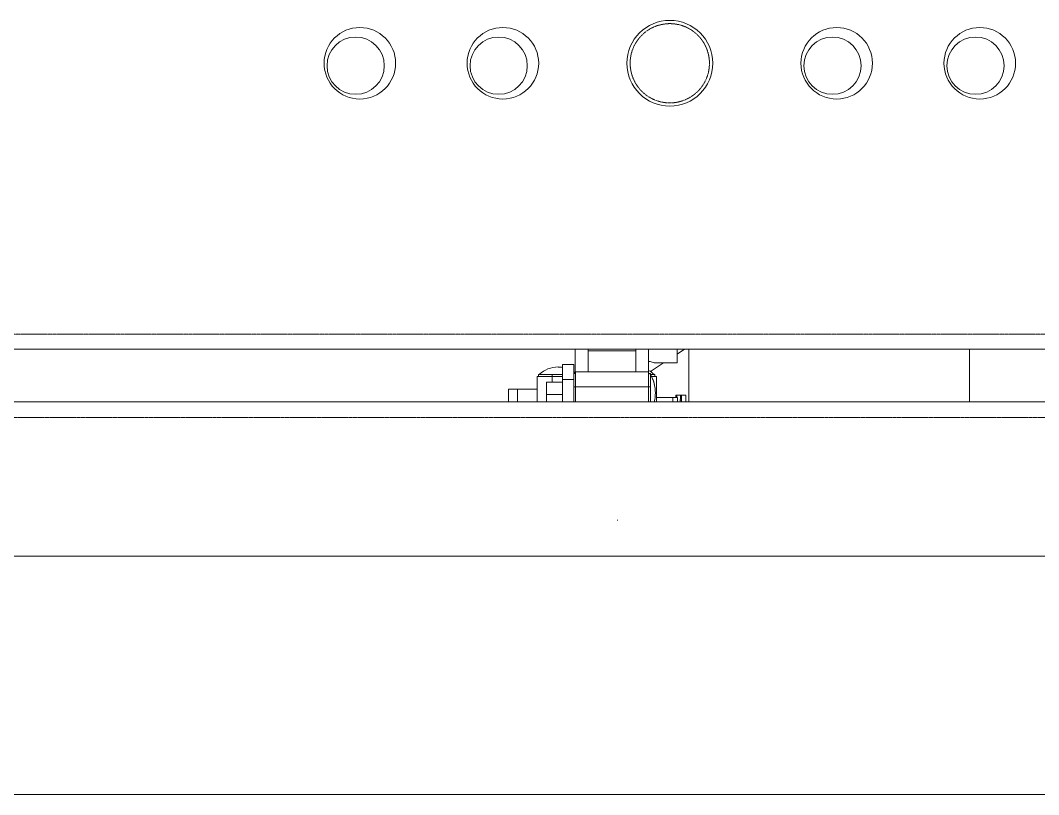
# Model space of a CAD drawing. Header units: millimetres. Extents: x 60499 to 556746, y 248297 to 497145.
# Drawn here: x 253840 to 258323, y 458555 to 461965 of the extents above; entities that cross this region are included whole.
import ezdxf

# ---------------------------------------------------------------- set-up
doc = ezdxf.new("R2010")
doc.units = ezdxf.units.MM
doc.linetypes.add('PHANTOM', pattern=[20, 10, -2, 2, -2, 2, -2])

msp = doc.modelspace()

# ---------------------------------------------------------------- linework, layer by layer
at = {"color": 7, "linetype": 'PHANTOM', "lineweight": 13, "ltscale": 0.03937}
for p, q in [((267760.6, 460582.8), (245638, 460582.8)), ((266782.2, 460216.3), (246630.7, 460216.3))]:
    msp.add_line(p, q, dxfattribs=at)
at = {"color": 7, "lineweight": 13, "ltscale": 0.03937}
for p, q in [((267786.6, 460516.5), (245612, 460516.5)), ((266782.2, 460285.2), (246630.7, 460285.2)), ((266782.2, 459605.2), (246630.7, 459605.2)), ((266782.2, 458555.5), (246630.7, 458555.5))]:
    msp.add_line(p, q, dxfattribs=at)
at = {"color": 7, "lineweight": 13, "ltscale": 0.003163}
for p, q in [((256282.1, 460410.2), (256282.1, 460516.5)), ((256606.1, 460410.2), (256606.1, 460516.5))]:
    msp.add_line(p, q, dxfattribs=at)
at = {"color": 7, "lineweight": 13, "ltscale": 0.003164}
for p, q in [((256282.1, 460516.5), (256282.1, 460410.2)), ((256606.1, 460516.5), (256606.1, 460410.2))]:
    msp.add_line(p, q, dxfattribs=at)
at = {"color": 7, "lineweight": 13, "ltscale": 0.000178}
for p, q in [((256340, 460516.5), (256340, 460510.5)), ((256340, 460510.5), (256340, 460516.5)), ((256549.9, 460510.5), (256549.9, 460516.5)), ((256549.9, 460516.5), (256549.9, 460510.5))]:
    msp.add_line(p, q, dxfattribs=at)
at = {"color": 7, "lineweight": 13, "ltscale": 0.00279}
for p, q in [((256340, 460416.8), (256340, 460510.5)), ((256340, 460416.8), (256340, 460510.5)), ((256549.9, 460510.5), (256549.9, 460416.8)), ((256549.9, 460416.8), (256549.9, 460510.5)), ((256549.9, 460510.5), (256549.9, 460416.8))]:
    msp.add_line(p, q, dxfattribs=at)
at = {"color": 7, "lineweight": 13, "ltscale": 0.00625}
for p, q in [((256340, 460510.5), (256549.9, 460510.5)), ((256549.9, 460510.5), (256340, 460510.5))]:
    msp.add_line(p, q, dxfattribs=at)
at = {"color": 7, "lineweight": 13, "ltscale": 0.000179}
msp.add_line((256549.9, 460510.5), (256549.9, 460516.5), dxfattribs=at)
at = {"color": 7, "lineweight": 13, "ltscale": 0.001576}
msp.add_line((256606.1, 460463.5), (256606.1, 460516.5), dxfattribs=at)
at = {"color": 7, "lineweight": 13, "ltscale": 0.001784}
for p, q in [((256731.8, 460516.5), (256731.8, 460456.5)), ((256731.8, 460456.5), (256731.8, 460516.5)), ((256731.8, 460516.5), (256731.8, 460456.5))]:
    msp.add_line(p, q, dxfattribs=at)
at = {"color": 7, "lineweight": 13, "ltscale": 0.001165}
msp.add_line((256764.7, 460516.5), (256731.8, 460495.2), dxfattribs=at)
at = {"color": 7, "lineweight": 13, "ltscale": 0.006884}
for p, q in [((256783.4, 460285.2), (256783.4, 460516.5)), ((258018.3, 460285.2), (258018.3, 460516.5)), ((258018.3, 460516.5), (258018.3, 460285.2))]:
    msp.add_line(p, q, dxfattribs=at)
at = {"color": 7, "lineweight": 13, "ltscale": 3.8e-05}
for p, q in [((256226.7, 460448.6), (256226.7, 460449.9)), ((256276.3, 460448.6), (256276.3, 460449.9)), ((256116.1, 460397.3), (256114.9, 460397.3)), ((256284.6, 460415.5), (256284.6, 460416.8)), ((256605.3, 460415.5), (256605.3, 460416.8)), ((256640.6, 460397.3), (256639.3, 460397.3))]:
    msp.add_line(p, q, dxfattribs=at)
at = {"color": 7, "lineweight": 13, "ltscale": 0.001476}
for p, q in [((256276.3, 460449.9), (256226.7, 460449.9)), ((256276.3, 460449.9), (256226.7, 460449.9)), ((256226.7, 460449.9), (256276.3, 460449.9)), ((256226.7, 460383.7), (256276.3, 460383.7)), ((256276.3, 460383.7), (256226.7, 460383.7))]:
    msp.add_line(p, q, dxfattribs=at)
at = {"color": 7, "lineweight": 13, "ltscale": 0.001969}
for p, q in [((256226.7, 460449.9), (256226.7, 460383.7)), ((256276.3, 460383.7), (256276.3, 460449.9))]:
    msp.add_line(p, q, dxfattribs=at)
at = {"color": 7, "lineweight": 13, "ltscale": 0.000112}
for p, q in [((256226.7, 460444.8), (256226.7, 460448.6)), ((256276.3, 460444.8), (256276.3, 460448.6)), ((256119.9, 460397.3), (256116.1, 460397.3)), ((256284.6, 460411.8), (256284.6, 460415.5)), ((256605.3, 460411.8), (256605.3, 460415.5)), ((256639.3, 460397.3), (256635.5, 460397.3))]:
    msp.add_line(p, q, dxfattribs=at)
at = {"color": 7, "lineweight": 13, "ltscale": 0.000182}
for p, q in [((256226.7, 460438.7), (256226.7, 460444.8)), ((256276.3, 460438.7), (256276.3, 460444.8)), ((256126, 460397.3), (256119.9, 460397.3)), ((256284.6, 460405.7), (256284.6, 460411.8)), ((256605.3, 460405.7), (256605.3, 460411.8)), ((256635.5, 460397.3), (256629.4, 460397.3))]:
    msp.add_line(p, q, dxfattribs=at)
at = {"color": 7, "lineweight": 13, "ltscale": 0.000245}
for p, q in [((256226.7, 460430.5), (256226.7, 460438.7)), ((256276.3, 460430.5), (256276.3, 460438.7)), ((256134.2, 460397.3), (256126, 460397.3)), ((256284.6, 460397.4), (256284.6, 460405.7)), ((256605.3, 460397.4), (256605.3, 460405.7)), ((256629.4, 460397.3), (256621.2, 460397.3))]:
    msp.add_line(p, q, dxfattribs=at)
at = {"color": 7, "lineweight": 13, "ltscale": 0.000298}
for p, q in [((256226.7, 460420.5), (256226.7, 460430.5)), ((256276.3, 460420.5), (256276.3, 460430.5)), ((256144.2, 460397.3), (256134.2, 460397.3)), ((256284.6, 460387.4), (256284.6, 460397.4)), ((256605.3, 460387.4), (256605.3, 460397.4))]:
    msp.add_line(p, q, dxfattribs=at)
at = {"color": 7, "lineweight": 13, "ltscale": 0.00118}
msp.add_line((256276.3, 460449.9), (256276.3, 460410.2), dxfattribs=at)
at = {"color": 7, "lineweight": 13, "ltscale": 0.000209}
for p, q in [((256613.2, 460463.5), (256606.1, 460463.5)), ((256606.1, 460463.5), (256613.2, 460463.5))]:
    msp.add_line(p, q, dxfattribs=at)
at = {"color": 7, "lineweight": 13, "ltscale": 0.000139}
msp.add_line((256606.1, 460458.8), (256606.1, 460463.5), dxfattribs=at)
at = {"color": 7, "lineweight": 13, "ltscale": 0.001449}
msp.add_line((256606.1, 460410.2), (256606.1, 460458.8), dxfattribs=at)
at = {"color": 7, "lineweight": 13, "ltscale": 0.000552}
for p, q in [((256613.2, 460463.5), (256630.3, 460456.5)), ((256630.3, 460456.5), (256613.2, 460463.5))]:
    msp.add_line(p, q, dxfattribs=at)
at = {"color": 7, "lineweight": 13, "ltscale": 0.002058}
msp.add_line((256671.7, 460456.5), (256613.6, 460419.1), dxfattribs=at)
at = {"color": 7, "lineweight": 13, "ltscale": 0.00302}
for p, q in [((256731.8, 460456.5), (256630.3, 460456.5)), ((256630.3, 460456.5), (256731.8, 460456.5))]:
    msp.add_line(p, q, dxfattribs=at)
at = {"color": 7, "lineweight": 13, "ltscale": 0.000196}
msp.add_line((256114.9, 460397.3), (256121.5, 460397.3), dxfattribs=at)
at = {"color": 7, "lineweight": 13, "ltscale": 0.001968}
for p, q in [((256181, 460397.3), (256114.9, 460397.3)), ((256284.6, 460416.8), (256284.6, 460350.7)), ((256605.3, 460350.7), (256605.3, 460416.8))]:
    msp.add_line(p, q, dxfattribs=at)
at = {"color": 7, "lineweight": 13, "ltscale": 0.003337}
for p, q in [((256114.9, 460397.3), (256114.9, 460285.2)), ((256114.9, 460397.3), (256114.9, 460285.2)), ((256640.6, 460285.2), (256640.6, 460397.3)), ((256640.6, 460285.2), (256640.6, 460397.3))]:
    msp.add_line(p, q, dxfattribs=at)
at = {"color": 7, "lineweight": 13, "ltscale": 1e-06}
for p, q in [((256114.9, 460397.3), (256114.9, 460397.3)), ((256605.3, 460416.8), (256605.3, 460416.8)), ((256640.6, 460397.3), (256640.6, 460397.3)), ((256640.6, 460397.3), (256640.6, 460397.3))]:
    msp.add_line(p, q, dxfattribs=at)
at = {"color": 7, "lineweight": 13, "ltscale": 0.001772}
for p, q in [((256181, 460405.6), (256121.5, 460405.6)), ((256121.5, 460397.3), (256181, 460397.3)), ((256276.3, 460410.2), (256276.3, 460350.7)), ((256605.3, 460410.2), (256605.3, 460350.7)), ((256613.6, 460350.7), (256613.6, 460410.2))]:
    msp.add_line(p, q, dxfattribs=at)
at = {"color": 7, "lineweight": 13, "ltscale": 0.000246}
for p, q in [((256121.5, 460405.6), (256121.5, 460397.3)), ((256121.5, 460397.3), (256121.5, 460405.6)), ((256181, 460405.6), (256181, 460397.3)), ((256181, 460397.3), (256181, 460405.6)), ((256284.6, 460410.2), (256276.3, 460410.2)), ((256276.3, 460410.2), (256284.6, 460410.2)), ((256605.3, 460410.2), (256613.6, 460410.2)), ((256613.6, 460410.2), (256605.3, 460410.2)), ((256634, 460397.3), (256634, 460405.6)), ((256634, 460405.6), (256634, 460397.3)), ((256634, 460405.6), (256634, 460397.3)), ((256284.6, 460350.7), (256276.3, 460350.7)), ((256276.3, 460350.7), (256284.6, 460350.7)), ((256605.3, 460350.7), (256613.6, 460350.7)), ((256613.6, 460350.7), (256605.3, 460350.7))]:
    msp.add_line(p, q, dxfattribs=at)
at = {"color": 7, "lineweight": 13, "ltscale": 9.8e-05}
for p, q in [((256121.5, 460405.6), (256124.8, 460405.6)), ((256613.6, 460410.2), (256613.6, 460406.9))]:
    msp.add_line(p, q, dxfattribs=at)
at = {"color": 7, "lineweight": 13, "ltscale": 3.4e-05}
for p, q in [((256121.5, 460405.6), (256122.6, 460405.6)), ((256276.3, 460410.2), (256276.3, 460409)), ((256613.6, 460410.2), (256613.6, 460409)), ((256156.3, 460285.2), (256156.3, 460286.3))]:
    msp.add_line(p, q, dxfattribs=at)
at = {"color": 7, "lineweight": 13, "ltscale": 0.000101}
for p, q in [((256122.6, 460405.6), (256126, 460405.6)), ((256276.3, 460409), (256276.3, 460405.7)), ((256613.6, 460409), (256613.6, 460405.7))]:
    msp.add_line(p, q, dxfattribs=at)
at = {"color": 7, "lineweight": 13, "ltscale": 0.003038}
msp.add_line((256124.8, 460405.6), (256226.8, 460405.6), dxfattribs=at)
at = {"color": 7, "lineweight": 13, "ltscale": 6e-05}
msp.add_line((256124.8, 460405.6), (256126.8, 460405.6), dxfattribs=at)
at = {"color": 7, "lineweight": 13, "ltscale": 0.000164}
for p, q in [((256126, 460405.6), (256131.5, 460405.6)), ((256276.3, 460405.7), (256276.3, 460400.2)), ((256613.6, 460405.7), (256613.6, 460400.2))]:
    msp.add_line(p, q, dxfattribs=at)
at = {"color": 7, "lineweight": 13, "ltscale": 0.000153}
msp.add_line((256126.8, 460405.6), (256132, 460405.6), dxfattribs=at)
at = {"color": 7, "lineweight": 13, "ltscale": 0.00022}
for p, q in [((256131.5, 460405.6), (256138.9, 460405.6)), ((256276.3, 460400.2), (256276.3, 460392.8)), ((256613.6, 460400.2), (256613.6, 460392.8))]:
    msp.add_line(p, q, dxfattribs=at)
at = {"color": 7, "lineweight": 13, "ltscale": 0.000239}
msp.add_line((256132, 460405.6), (256140, 460405.6), dxfattribs=at)
at = {"color": 7, "lineweight": 13, "ltscale": 0.000268}
msp.add_line((256138.9, 460405.6), (256147.9, 460405.6), dxfattribs=at)
at = {"color": 7, "lineweight": 13, "ltscale": 0.000316}
msp.add_line((256140, 460405.6), (256150.6, 460405.6), dxfattribs=at)
at = {"color": 7, "lineweight": 13, "ltscale": 0.00034}
for p, q in [((256155.7, 460397.3), (256144.2, 460397.3)), ((256226.7, 460409), (256226.7, 460420.5)), ((256276.3, 460409), (256276.3, 460420.5)), ((256284.6, 460376), (256284.6, 460387.4)), ((256605.3, 460376), (256605.3, 460387.4))]:
    msp.add_line(p, q, dxfattribs=at)
at = {"color": 7, "lineweight": 13, "ltscale": 0.000306}
for p, q in [((256147.9, 460405.6), (256158.2, 460405.6)), ((256276.3, 460383.7), (256276.3, 460373.4)), ((256613.6, 460383.7), (256613.6, 460373.4))]:
    msp.add_line(p, q, dxfattribs=at)
at = {"color": 7, "lineweight": 13, "ltscale": 0.000381}
msp.add_line((256150.6, 460405.6), (256163.4, 460405.6), dxfattribs=at)
at = {"color": 7, "lineweight": 13, "ltscale": 0.000369}
for p, q in [((256168.1, 460397.3), (256155.7, 460397.3)), ((256226.7, 460396.6), (256226.7, 460409)), ((256276.3, 460396.6), (256276.3, 460409)), ((256284.6, 460363.6), (256284.6, 460376)), ((256605.3, 460363.6), (256605.3, 460376))]:
    msp.add_line(p, q, dxfattribs=at)
at = {"color": 7, "lineweight": 13, "ltscale": 0.000332}
for p, q in [((256158.2, 460405.6), (256169.4, 460405.6)), ((256276.3, 460373.4), (256276.3, 460362.3)), ((256613.6, 460373.4), (256613.6, 460362.3))]:
    msp.add_line(p, q, dxfattribs=at)
at = {"color": 7, "lineweight": 13, "ltscale": 0.000431}
msp.add_line((256163.4, 460405.6), (256177.9, 460405.6), dxfattribs=at)
at = {"color": 7, "lineweight": 13, "ltscale": 0.000384}
for p, q in [((256181, 460397.3), (256168.1, 460397.3)), ((256226.7, 460383.7), (256226.7, 460396.6)), ((256276.3, 460383.7), (256276.3, 460396.6)), ((256284.6, 460350.7), (256284.6, 460363.6)), ((256605.3, 460350.7), (256605.3, 460363.6))]:
    msp.add_line(p, q, dxfattribs=at)
at = {"color": 7, "lineweight": 13, "ltscale": 0.000346}
for p, q in [((256169.4, 460405.6), (256181, 460405.6)), ((256276.3, 460362.3), (256276.3, 460350.7)), ((256613.6, 460362.3), (256613.6, 460350.7))]:
    msp.add_line(p, q, dxfattribs=at)
at = {"color": 7, "lineweight": 13, "ltscale": 0.000465}
msp.add_line((256177.9, 460405.6), (256193.5, 460405.6), dxfattribs=at)
at = {"color": 7, "lineweight": 13, "ltscale": 0.001362}
for p, q in [((256226.7, 460405.6), (256181, 460405.6)), ((256181, 460405.6), (256226.7, 460405.6)), ((256226.7, 460397.3), (256181, 460397.3)), ((256181, 460397.3), (256226.7, 460397.3)), ((256181, 460397.3), (256226.7, 460397.3))]:
    msp.add_line(p, q, dxfattribs=at)
at = {"color": 7, "lineweight": 13, "ltscale": 0.000748}
for p, q in [((256181, 460372.2), (256181, 460397.3)), ((256181, 460397.3), (256181, 460372.2))]:
    msp.add_line(p, q, dxfattribs=at)
at = {"color": 7, "lineweight": 13, "ltscale": 0.000481}
msp.add_line((256193.5, 460405.6), (256209.7, 460405.6), dxfattribs=at)
at = {"color": 7, "lineweight": 13, "ltscale": 0.000479}
msp.add_line((256209.7, 460405.6), (256225.8, 460405.6), dxfattribs=at)
at = {"color": 7, "lineweight": 13, "ltscale": 3e-05}
msp.add_line((256225.8, 460405.6), (256226.8, 460405.6), dxfattribs=at)
at = {"color": 7, "lineweight": 13, "ltscale": 0.002934}
for p, q in [((256226.7, 460285.2), (256226.7, 460383.7)), ((256226.7, 460285.2), (256226.7, 460383.7)), ((256276.3, 460285.2), (256276.3, 460383.7)), ((256276.3, 460383.7), (256276.3, 460285.2))]:
    msp.add_line(p, q, dxfattribs=at)
at = {"color": 7, "lineweight": 13, "ltscale": 0.00014}
msp.add_line((256276.3, 460413.2), (256279.9, 460410.1), dxfattribs=at)
at = {"color": 7, "lineweight": 13, "ltscale": 0.000269}
for p, q in [((256276.3, 460392.8), (256276.3, 460383.7)), ((256613.6, 460392.8), (256613.6, 460383.7))]:
    msp.add_line(p, q, dxfattribs=at)
at = {"color": 7, "lineweight": 13, "ltscale": 0.000136}
msp.add_line((256279.8, 460410.2), (256276.4, 460413.2), dxfattribs=at)
at = {"color": 7, "lineweight": 13, "ltscale": 0.009547}
for p, q in [((256605.3, 460416.8), (256284.6, 460416.8)), ((256605.3, 460416.8), (256284.6, 460416.8)), ((256284.6, 460350.7), (256605.3, 460350.7)), ((256605.3, 460350.7), (256284.6, 460350.7))]:
    msp.add_line(p, q, dxfattribs=at)
at = {"color": 7, "lineweight": 13, "ltscale": 0.000195}
msp.add_line((256605.3, 460416.8), (256605.3, 460410.2), dxfattribs=at)
at = {"color": 7, "lineweight": 13, "ltscale": 1.9e-05}
for p, q in [((256613.6, 460406.2), (256613.6, 460406.9)), ((256613.6, 460406.9), (256613.6, 460406.2))]:
    msp.add_line(p, q, dxfattribs=at)
at = {"color": 7, "lineweight": 13, "ltscale": 0.003603}
msp.add_line((256613.6, 460406.2), (256613.6, 460285.2), dxfattribs=at)
at = {"color": 7, "lineweight": 13, "ltscale": 0.000107}
msp.add_line((256613.6, 460402.6), (256613.6, 460406.2), dxfattribs=at)
at = {"color": 7, "lineweight": 13, "ltscale": 0.000197}
for p, q in [((256613.6, 460396), (256613.6, 460402.6)), ((256634, 460397.3), (256640.6, 460397.3))]:
    msp.add_line(p, q, dxfattribs=at)
at = {"color": 7, "lineweight": 13, "ltscale": 0.000279}
msp.add_line((256613.6, 460386.6), (256613.6, 460396), dxfattribs=at)
at = {"color": 7, "lineweight": 13, "ltscale": 0.00035}
msp.add_line((256613.6, 460374.9), (256613.6, 460386.6), dxfattribs=at)
at = {"color": 7, "lineweight": 13, "ltscale": 0.000585}
msp.add_line((256634, 460405.6), (256614.3, 460405.6), dxfattribs=at)
msp.add_line((256634, 460405.6), (256614.3, 460405.6), dxfattribs=at)
at = {"color": 7, "lineweight": 13, "ltscale": 0.000485}
msp.add_line((256614.3, 460405.6), (256630.6, 460405.6), dxfattribs=at)
at = {"color": 7, "lineweight": 13, "ltscale": 4.5e-05}
msp.add_line((256614.3, 460405.6), (256615.9, 460405.6), dxfattribs=at)
at = {"color": 7, "lineweight": 13, "ltscale": 0.000235}
msp.add_line((256615.9, 460405.6), (256623.8, 460405.6), dxfattribs=at)
at = {"color": 7, "lineweight": 13, "ltscale": 0.000658}
msp.add_line((256640.6, 460397.3), (256618.5, 460397.3), dxfattribs=at)
at = {"color": 7, "lineweight": 13, "ltscale": 7.8e-05}
msp.add_line((256621.2, 460397.3), (256618.6, 460397.3), dxfattribs=at)
at = {"color": 7, "lineweight": 13, "ltscale": 0.000455}
msp.add_line((256618.7, 460397.3), (256634, 460397.3), dxfattribs=at)
at = {"color": 7, "lineweight": 13, "ltscale": 0.000148}
msp.add_line((256623.8, 460405.6), (256628.8, 460405.6), dxfattribs=at)
at = {"color": 7, "lineweight": 13, "ltscale": 5.6e-05}
msp.add_line((256628.8, 460405.6), (256630.6, 460405.6), dxfattribs=at)
at = {"color": 7, "lineweight": 13, "ltscale": 0.0001}
msp.add_line((256630.6, 460405.6), (256634, 460405.6), dxfattribs=at)
at = {"color": 7, "lineweight": 13, "ltscale": 0.002756}
msp.add_line((256640.6, 460397.3), (256640.6, 460304.7), dxfattribs=at)
at = {"color": 7, "lineweight": 13, "ltscale": 0.001181}
msp.add_line((256028.9, 460341.6), (255989.2, 460341.6), dxfattribs=at)
at = {"color": 7, "lineweight": 13, "ltscale": 0.001681}
for p, q in [((255989.2, 460341.6), (255989.2, 460285.2)), ((255989.2, 460341.6), (255989.2, 460285.2)), ((256028.9, 460285.2), (256028.9, 460341.6)), ((256028.9, 460341.6), (256028.9, 460285.2))]:
    msp.add_line(p, q, dxfattribs=at)
at = {"color": 7, "lineweight": 13, "ltscale": 9e-05}
msp.add_line((255989.2, 460341.6), (255992.3, 460341.6), dxfattribs=at)
at = {"color": 7, "lineweight": 13, "ltscale": 0.000787}
msp.add_line((255989.3, 460341.6), (256015.7, 460341.6), dxfattribs=at)
at = {"color": 7, "lineweight": 13, "ltscale": 0.000256}
msp.add_line((255992.3, 460341.6), (256000.9, 460341.6), dxfattribs=at)
at = {"color": 7, "lineweight": 13, "ltscale": 0.000383}
for p, q in [((256000.9, 460341.6), (256013.7, 460341.6)), ((256613.6, 460285.2), (256613.6, 460298))]:
    msp.add_line(p, q, dxfattribs=at)
at = {"color": 7, "lineweight": 13, "ltscale": 0.000452}
msp.add_line((256013.7, 460341.6), (256028.9, 460341.6), dxfattribs=at)
at = {"color": 7, "lineweight": 13, "ltscale": 0.000394}
msp.add_line((256028.9, 460341.6), (256015.7, 460341.6), dxfattribs=at)
at = {"color": 7, "lineweight": 13, "ltscale": 0.002559}
for p, q in [((256028.9, 460341.6), (256114.9, 460341.6)), ((256114.9, 460341.6), (256028.9, 460341.6)), ((256028.9, 460341.6), (256114.9, 460341.6))]:
    msp.add_line(p, q, dxfattribs=at)
at = {"color": 7, "lineweight": 13, "ltscale": 1.2e-05}
msp.add_line((256156.3, 460371.8), (256156.3, 460372.2), dxfattribs=at)
at = {"color": 7, "lineweight": 13, "ltscale": 0.001606}
msp.add_line((256156.3, 460372.2), (256156.3, 460318.2), dxfattribs=at)
at = {"color": 7, "lineweight": 13, "ltscale": 0.002097}
for p, q in [((256226.7, 460372.2), (256156.3, 460372.2)), ((256156.3, 460318.2), (256226.7, 460318.2)), ((256156.3, 460318.2), (256226.7, 460318.2))]:
    msp.add_line(p, q, dxfattribs=at)
at = {"color": 7, "lineweight": 13, "ltscale": 0.000176}
msp.add_line((256156.3, 460365.8), (256156.3, 460371.8), dxfattribs=at)
at = {"color": 7, "lineweight": 13, "ltscale": 0.000365}
msp.add_line((256156.3, 460353.6), (256156.3, 460365.8), dxfattribs=at)
at = {"color": 7, "lineweight": 13, "ltscale": 0.000498}
msp.add_line((256156.3, 460336.9), (256156.3, 460353.6), dxfattribs=at)
at = {"color": 7, "lineweight": 13, "ltscale": 0.00195}
for p, q in [((256276.3, 460350.7), (256276.3, 460285.2)), ((256276.3, 460350.7), (256276.3, 460285.2)), ((256284.6, 460285.2), (256284.6, 460350.7)), ((256284.6, 460285.2), (256284.6, 460350.7)), ((256605.3, 460285.2), (256605.3, 460350.7)), ((256605.3, 460350.7), (256605.3, 460285.2)), ((256605.3, 460350.7), (256605.3, 460285.2)), ((256613.6, 460285.2), (256613.6, 460350.7)), ((256613.6, 460350.7), (256613.6, 460285.2))]:
    msp.add_line(p, q, dxfattribs=at)
at = {"color": 7, "lineweight": 13, "ltscale": 0.000408}
msp.add_line((256613.6, 460361.1), (256613.6, 460374.9), dxfattribs=at)
at = {"color": 7, "lineweight": 13, "ltscale": 0.000451}
msp.add_line((256613.6, 460346), (256613.6, 460361.1), dxfattribs=at)
at = {"color": 7, "lineweight": 13, "ltscale": 0.000476}
msp.add_line((256613.6, 460330), (256613.6, 460346), dxfattribs=at)
at = {"color": 7, "lineweight": 13, "ltscale": 0.000555}
msp.add_line((256156.3, 460318.2), (256156.3, 460336.9), dxfattribs=at)
at = {"color": 7, "lineweight": 13, "ltscale": 0.000983}
msp.add_line((256156.3, 460318.2), (256156.3, 460285.2), dxfattribs=at)
at = {"color": 7, "lineweight": 13, "ltscale": 0.000528}
msp.add_line((256156.3, 460300.5), (256156.3, 460318.2), dxfattribs=at)
at = {"color": 7, "lineweight": 13, "ltscale": 0.00042}
msp.add_line((256156.3, 460286.3), (256156.3, 460300.5), dxfattribs=at)
at = {"color": 7, "lineweight": 13, "ltscale": 0.000482}
msp.add_line((256613.6, 460313.8), (256613.6, 460330), dxfattribs=at)
at = {"color": 7, "lineweight": 13, "ltscale": 0.00047}
msp.add_line((256613.6, 460298), (256613.6, 460313.8), dxfattribs=at)
at = {"color": 7, "lineweight": 13, "ltscale": 0.002165}
for p, q in [((256713.3, 460304.7), (256640.6, 460304.7)), ((256640.6, 460304.7), (256713.3, 460304.7)), ((256640.6, 460304.7), (256713.3, 460304.7))]:
    msp.add_line(p, q, dxfattribs=at)
at = {"color": 7, "lineweight": 13, "ltscale": 0.000581}
for p, q in [((256640.6, 460285.2), (256640.6, 460304.7)), ((256713.3, 460304.7), (256713.3, 460285.2)), ((256713.3, 460304.7), (256713.3, 460285.2)), ((256733.2, 460285.2), (256733.2, 460304.7))]:
    msp.add_line(p, q, dxfattribs=at)
at = {"color": 7, "lineweight": 13, "ltscale": 0.00059}
msp.add_line((256733.1, 460304.7), (256713.3, 460304.7), dxfattribs=at)
at = {"color": 7, "lineweight": 13, "ltscale": 0.00025}
msp.add_line((256713.3, 460304.7), (256721.7, 460304.7), dxfattribs=at)
at = {"color": 7, "lineweight": 13, "ltscale": 0.000186}
msp.add_line((256721.7, 460304.7), (256728, 460304.7), dxfattribs=at)
at = {"color": 7, "lineweight": 13, "ltscale": 0.000106}
for p, q in [((256730, 460315.3), (256726.5, 460315.3)), ((256726.5, 460315.3), (256730, 460315.3)), ((256746.2, 460315.3), (256749.8, 460315.3)), ((256747.1, 460315.3), (256750.7, 460315.3)), ((256750.7, 460315.3), (256747.1, 460315.3)), ((256766.8, 460315.3), (256770.4, 460315.3))]:
    msp.add_line(p, q, dxfattribs=at)
at = {"color": 7, "lineweight": 13, "ltscale": 0.000315}
for p, q in [((256726.5, 460315.3), (256726.5, 460304.7)), ((256726.5, 460315.3), (256726.5, 460304.7)), ((256730.6, 460304.7), (256730, 460315.3)), ((256730.6, 460304.7), (256730, 460315.3))]:
    msp.add_line(p, q, dxfattribs=at)
at = {"color": 7, "lineweight": 13, "ltscale": 0.000587}
for p, q in [((256746.2, 460315.3), (256726.5, 460315.3)), ((256730, 460315.3), (256749.8, 460315.3)), ((256766.8, 460315.3), (256747.1, 460315.3)), ((256750.7, 460315.3), (256770.4, 460315.3)), ((256750.7, 460315.3), (256770.4, 460315.3))]:
    msp.add_line(p, q, dxfattribs=at)
at = {"color": 7, "lineweight": 13, "ltscale": 0.000115}
msp.add_line((256728, 460304.7), (256731.8, 460304.7), dxfattribs=at)
at = {"color": 7, "lineweight": 13, "ltscale": 0.000507}
msp.add_line((256730, 460315.3), (256747.1, 460315.3), dxfattribs=at)
at = {"color": 7, "lineweight": 13, "ltscale": 3.9e-05}
msp.add_line((256731.8, 460304.7), (256733.2, 460304.7), dxfattribs=at)
at = {"color": 7, "lineweight": 13, "ltscale": 0.000253}
msp.add_line((256745.7, 460293.6), (256744.8, 460285.2), dxfattribs=at)
at = {"color": 7, "lineweight": 13, "ltscale": 0.000896}
for p, q in [((256750.7, 460285.2), (256750.7, 460315.3)), ((256750.7, 460285.2), (256750.7, 460315.3)), ((256770.4, 460315.3), (256770.4, 460285.2)), ((256770.4, 460315.3), (256770.4, 460285.2))]:
    msp.add_line(p, q, dxfattribs=at)
at = {"color": 7, "lineweight": 13, "ltscale": 9.2e-05}
msp.add_line((256470.2, 459764), (256467.1, 459764), dxfattribs=at)
at = {"color": 7, "lineweight": 13, "ltscale": 0.03937}
for centre, radius in [((256699.3, 461776.2), 189), ((255334.6, 461776.2), 157.5), ((255964.5, 461776.2), 157.5), ((257434.1, 461776.2), 157.5), ((258064, 461776.2), 157.5), ((255316.1, 461765.5), 126), ((255946, 461765.5), 126), ((257415.7, 461765.5), 126), ((258045.5, 461765.5), 126)]:
    msp.add_circle(centre, radius, dxfattribs=at)
at = {"color": 7, "linetype": 'PHANTOM', "lineweight": 13, "ltscale": 0.03937}
msp.add_circle((256699.3, 461776.2), 174.5, dxfattribs=at)
at = {"color": 7, "lineweight": 13, "ltscale": 0.03937}
for centre, radius, start, end in [((256207.5, 460318.6), 120.1, 90.039, 133.5635), ((256207.4, 460333.7), 104.9, 79.3691, 89.9611), ((256207.3, 460317.6), 121, 80.7614, 89.933), ((256207.4, 460333.7), 104.9, 79.3566, 89.9611), ((256207.4, 460318.7), 119.9, 51.3895, 54.9109), ((256547.9, 460318.6), 120, 46.4291, 60.9782), ((256470.4, 460324.2), 165.3, 0, 30), ((256472.7, 460324.2), 163, 0.0142, 30.2189), ((256472.7, 460324.2), 163, 0.0142, 30.2189), ((256470.4, 460324.2), 165.3, 346.3433, 360), ((256298.9, 460334), 448.5, 353.7502, 357.6073), ((256233.7, 460338.2), 513.9, 355.0273, 357.4462)]:
    msp.add_arc(centre, radius, start, end, dxfattribs=at)

doc.saveas('drawing.dxf')
